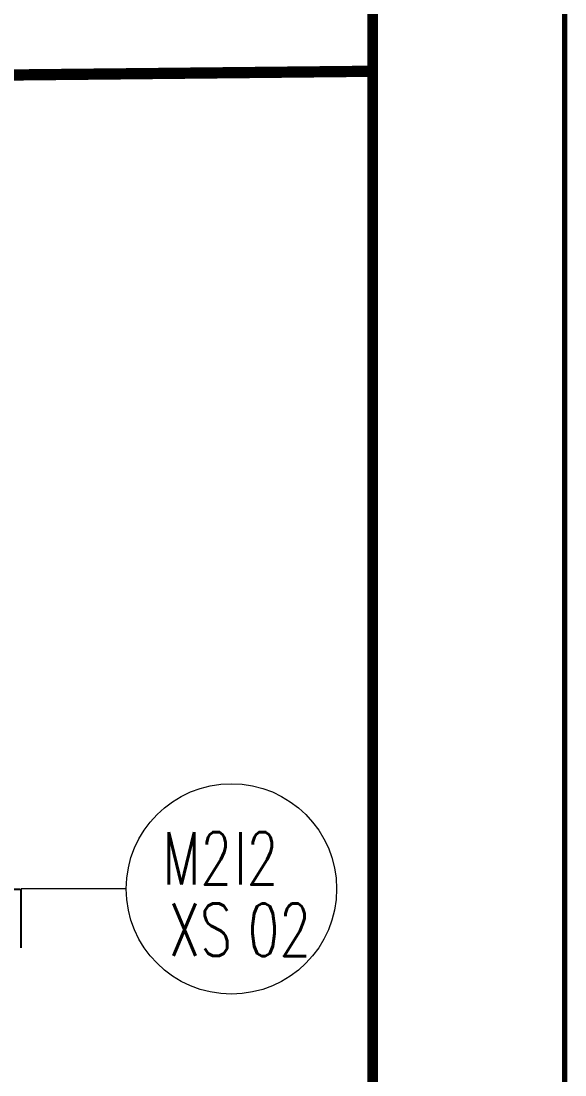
# Model space of a CAD drawing. Header units: inches. Extents: x 10149 to 11899, y 21917 to 23140.
# Drawn here: x 11865.2 to 11891, y 22489.9 to 22540 of the extents above; entities that cross this region are included whole.
import ezdxf
from ezdxf.enums import TextEntityAlignment as Align

# ---------------------------------------------------------------- set-up
doc = ezdxf.new("R2010")
doc.units = ezdxf.units.IN
doc.header["$MEASUREMENT"] = 0
doc.linetypes.add('DASHDOT', pattern=[25.4, 12.7, -6.35, 0, -6.35])
for name, color, linetype, lineweight in [('31 Equipment', 7, 'Continuous', 9), ('61 Revision Cloud', 1, 'Continuous', 9), ('Pipe-process', 30, 'Continuous', 70)]:
    doc.layers.add(name, color=color, linetype=linetype, lineweight=lineweight)
for name, color, linetype in [('MATERIEL-DIVERS', 7, 'Continuous'), ('OTHER MATERIAL', 7, 'Continuous'), ('REPERES', 7, 'Continuous'), ('TEXTES', 7, 'Continuous'), ('尺寸标注', 253, 'Continuous')]:
    doc.layers.add(name, color=color, linetype=linetype)
doc.layers.get('REPERES').off()
doc.styles.add('ROMANS', font='ROMANS.SHX')
doc.styles.add('shwezer', font='simplex.shx', dxfattribs={"width": 0.8, "bigfont": 'hzdx.shx'})
doc.dimstyles.new('shwezer', dxfattribs={"dimtxt": 4, "dimasz": 2.5, "dimexe": 1, "dimexo": 1, "dimgap": 1, "dimtad": 1, "dimdsep": 46, "dimtxsty": 'shwezer', "dimcen": 0, "dimclrd": 256, "dimclre": 256, "dimclrt": 2, "dimadec": 0, "dimazin": 2, "dimtp": 0.1, "dimtm": 0.1, "dimtfac": 0.71, "dimtmove": 0, "dimatfit": 3, "dimfxl": 0, "dimlwd": -1, "dimlwe": -1, "dimarcsym": 0})

# ---------------------------------------------------------------- blocks, each defined once
blk = doc.blocks.new('*D112')
at = {"layer": 'Defpoints', "color": 0, "ltscale": 0.3, "transparency": 16777216}
for p in [(3415342.1, -1967803.2), (3415342.1, -1967920.2), (3415742, -1967919.9)]:
    blk.add_point(p, dxfattribs=at)
at = {"layer": '尺寸标注', "linetype": 'ByBlock', "ltscale": 0.3, "transparency": 16777216}
for p, q in [((3415342.1, -1967919.2), (3415342.1, -1967802.2)), ((3415739.5, -1967803.2), (3415344.6, -1967803.2)), ((3415742, -1967918.9), (3415742, -1967802.2))]:
    blk.add_line(p, q, dxfattribs=at)
at = {"layer": '尺寸标注', "ltscale": 0.3, "transparency": 16777216}
for points in [[(3415344.6, -1967802.8), (3415344.6, -1967803.6), (3415342.1, -1967803.2)], [(3415739.5, -1967802.8), (3415739.5, -1967803.6), (3415742, -1967803.2)]]:
    blk.add_solid(points, dxfattribs=at)
at = {"layer": '尺寸标注', "color": 2, "ltscale": 0.3, "transparency": 16777216, "insert": (3415542, -1967800.2), "char_height": 4, "attachment_point": 5, "style": 'shwezer'}
blk.add_mtext('400', dxfattribs=at)
blk = doc.blocks.new('REPINS2')
at = {"layer": 'TEXTES', "style": 'ROMANS', "width": 0.7}
for tag, p in [('ZONE', (-3.35, 0.8)), ('SOUSZONE', (0.05, 0.8)), ('NUM', (0.7, -2.6))]:
    blk.add_attdef(tag, p, '', height=2.5, dxfattribs=at)
blk.add_attdef('ELEMENT', text='', height=2.5, dxfattribs=at).set_placement((-1.56, -2.591), align=Align.CENTER)
blk = doc.blocks.new('APV-INS-M-L-LE1')
at = {"layer": '31 Equipment', "color": 7}
blk.add_line((0, -5), (0, -10), dxfattribs=at)
blk.add_circle((0, 0), 5, dxfattribs=at)
blk = doc.blocks.new('A$C27857EA5')
at = {"layer": '尺寸标注', "ltscale": 0.3}
dim = blk.add_linear_dim(base=(833.326, 2814.692), p1=(1233.23, 2697.967), p2=(833.326, 2697.745), dimstyle='shwezer', override={"dimdec": 0}, dxfattribs=at)
dim.commit()
dim.dimension.update_dxf_attribs({"geometry": '*D112', "text_midpoint": (1033.278, 2817.692), "insert": (-3414508.753, 1970617.905)})

msp = doc.modelspace()

# ---------------------------------------------------------------- linework, layer by layer
at = {"layer": 'MATERIEL-DIVERS', "linetype": 'DASHDOT', "const_width": 0.5}
for points in [[(11800.88, 22648.863), (11881.871, 22649.7), (11881.871, 22537.66), (11800.88, 22536.824)], [(11800.88, 22536.787), (11881.871, 22537.624), (11881.871, 22425.584), (11800.88, 22424.748)]]:
    msp.add_lwpolyline(points, close=True, dxfattribs=at)
at = {"layer": 'Pipe-process'}
msp.add_lwpolyline([(11275.843, 22225.193), (11275.843, 22179.735), (11255.898, 22179.735), (11255.898, 22158.122), (11891.009, 22158.122), (11891.009, 22745.673), (11692.034, 22745.673)], dxfattribs=at)

# ---------------------------------------------------------------- block references
at = {"layer": '61 Revision Cloud', "xscale": 0.024, "yscale": 0.024, "zscale": 0.024}
msp.add_blockref('A$C27857EA5', (11835.559, 22431.193), dxfattribs=at)
at = {"layer": 'OTHER MATERIAL', "rotation": 270}
msp.add_blockref('APV-INS-M-L-LE1', (11875.157, 22498.769), dxfattribs=at)
at = {"layer": 'REPERES'}
msp.add_blockref('REPINS2', (11875.231, 22498.173), dxfattribs=at).add_auto_attribs({'ZONE': 'M2  ', 'SOUSZONE': 'I2', 'NUM': '02', 'ELEMENT': 'XS'})

doc.saveas('drawing.dxf')
